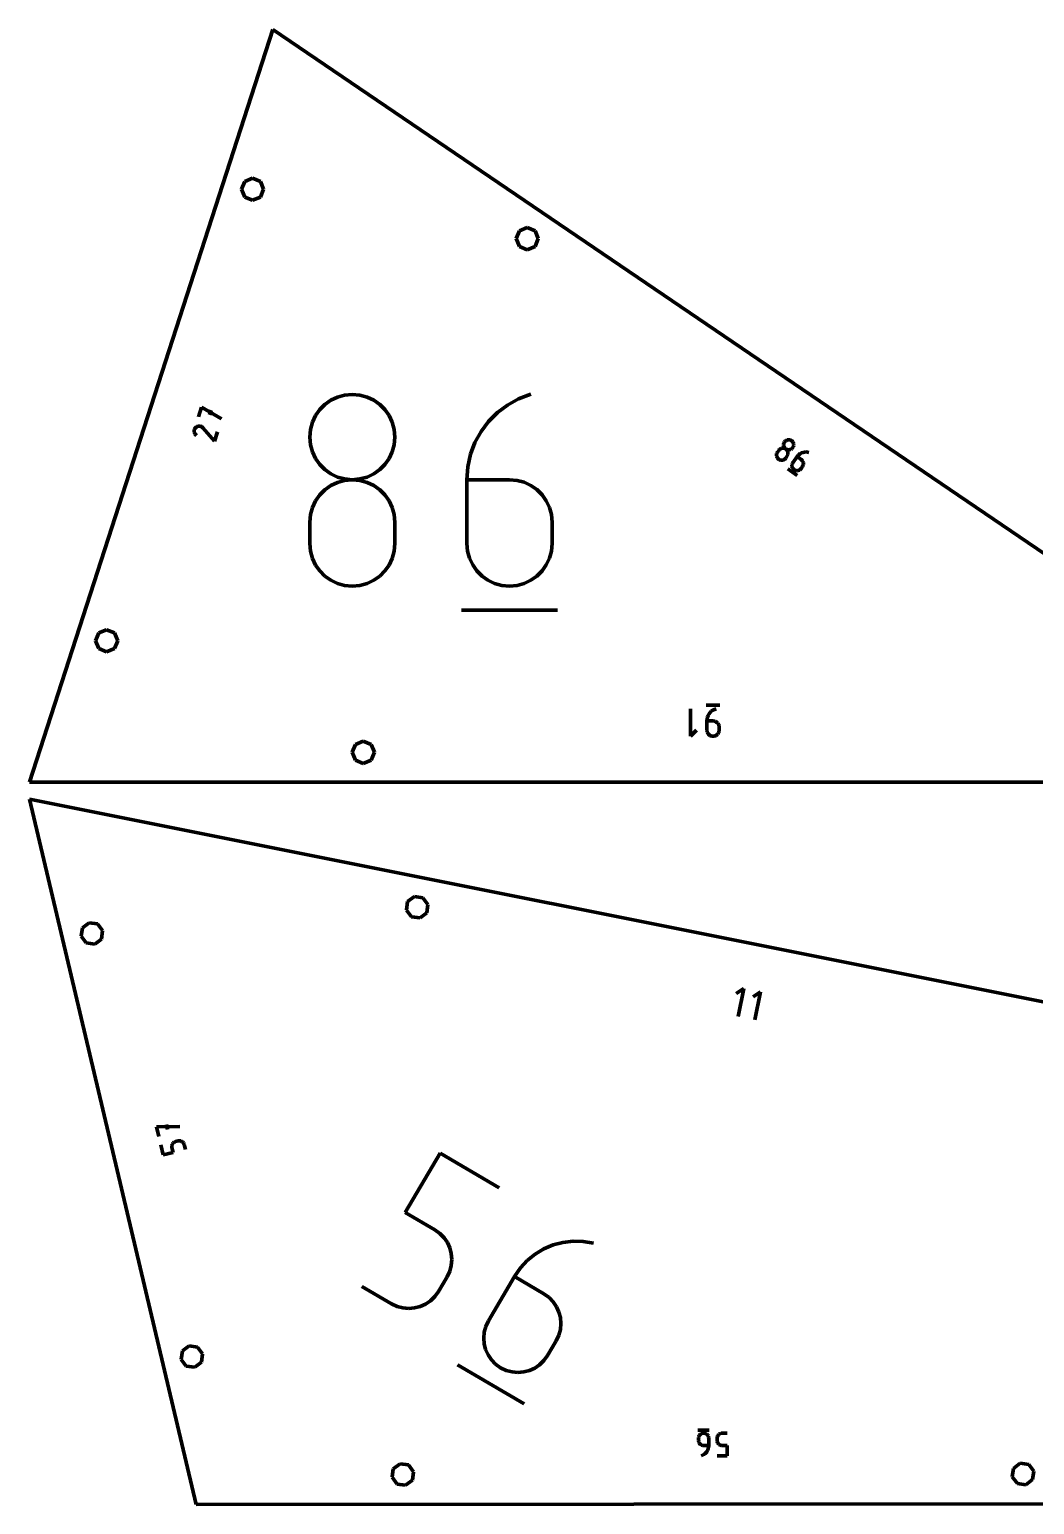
# Model space of a CAD drawing. Header units: inches. Extents: x -100 to 100, y -100 to -26.
# Drawn here: x -99.94 to -92.58, y -54.62 to -43.82 of the extents above; entities that cross this region are included whole.
import ezdxf

# ---------------------------------------------------------------- set-up
doc = ezdxf.new("R2010")
doc.units = ezdxf.units.IN
doc.header["$MEASUREMENT"] = 0
for name, color, linetype, lineweight in [('annotation', 7, 'Continuous', 0), ('boundary', 7, 'Continuous', 0), ('hole', 7, 'Continuous', 0)]:
    doc.layers.add(name, color=color, linetype=linetype, lineweight=lineweight)

msp = doc.modelspace()

# ---------------------------------------------------------------- linework, layer by layer
at = {"layer": 'annotation', "color": 1, "lineweight": 70}
for p, q in [((-97.775254, -46.563283), (-97.812867, -46.600867)), ((-97.731712, -46.532498), (-97.775254, -46.563283)), ((-97.683129, -46.509404), (-97.731712, -46.532498)), ((-97.630391, -46.494892), (-97.683129, -46.509404)), ((-97.574384, -46.489857), (-97.630391, -46.494892)), ((-97.518378, -46.494892), (-97.574384, -46.489857)), ((-97.574384, -46.489857), (-97.574384, -46.489857)), ((-97.46564, -46.509404), (-97.518378, -46.494892)), ((-97.417057, -46.532498), (-97.46564, -46.509404)), ((-97.373515, -46.563283), (-97.417057, -46.532498)), ((-97.335902, -46.600867), (-97.373515, -46.563283)), ((-96.356543, -46.521643), (-96.438539, -46.566785)), ((-96.267186, -46.488139), (-96.356543, -46.521643)), ((-96.267186, -46.488139), (-96.267186, -46.488139)), ((-98.677657, -46.5819), (-98.700364, -46.652207)), ((-98.530907, -46.668112), (-98.677657, -46.5819)), ((-98.607252, -46.60464), (-98.618604, -46.639788)), ((-97.843665, -46.644356), (-97.866761, -46.692859)), ((-97.812867, -46.600867), (-97.843665, -46.644356)), ((-97.305104, -46.644356), (-97.335902, -46.600867)), ((-97.282007, -46.692859), (-97.305104, -46.644356)), ((-96.512334, -46.622434), (-96.577085, -46.68746)), ((-96.438539, -46.566785), (-96.512334, -46.622434)), ((-98.732276, -46.752922), (-98.732592, -46.759204)), ((-98.732592, -46.759204), (-98.731841, -46.765467)), ((-98.7309, -46.746764), (-98.732276, -46.752922)), ((-98.731841, -46.765467), (-98.730012, -46.771565)), ((-98.728473, -46.740876), (-98.7309, -46.746764)), ((-98.730012, -46.771565), (-98.727099, -46.777353)), ((-98.725004, -46.735402), (-98.728473, -46.740876)), ((-98.727099, -46.777353), (-98.723093, -46.782687)), ((-98.7205, -46.730487), (-98.725004, -46.735402)), ((-98.71517, -46.726512), (-98.7205, -46.730487)), ((-98.7205, -46.730487), (-98.7205, -46.730487)), ((-98.709381, -46.723618), (-98.71517, -46.726512)), ((-98.70328, -46.721801), (-98.709381, -46.723618)), ((-98.697013, -46.721057), (-98.70328, -46.721801)), ((-98.690728, -46.721378), (-98.697013, -46.721057)), ((-98.684572, -46.722762), (-98.690728, -46.721378)), ((-98.678692, -46.725201), (-98.684572, -46.722762)), ((-98.673235, -46.728692), (-98.678692, -46.725201)), ((-98.668348, -46.733229), (-98.673235, -46.728692)), ((-98.668244, -46.733335), (-98.668348, -46.733229)), ((-98.668348, -46.733229), (-98.668348, -46.733229)), ((-98.668146, -46.733439), (-98.668244, -46.733335)), ((-98.668054, -46.733541), (-98.668146, -46.733439)), ((-98.667967, -46.733643), (-98.668054, -46.733541)), ((-98.667885, -46.733744), (-98.667967, -46.733643)), ((-98.667807, -46.733846), (-98.667885, -46.733744)), ((-98.667732, -46.73395), (-98.667807, -46.733846)), ((-98.667659, -46.734055), (-98.667732, -46.73395)), ((-98.667588, -46.734164), (-98.667659, -46.734055)), ((-98.584091, -46.832783), (-98.667588, -46.734164)), ((-98.667588, -46.734164), (-98.667588, -46.734164)), ((-98.561412, -46.762566), (-98.584091, -46.832783)), ((-97.88127, -46.745483), (-97.886303, -46.801335)), ((-97.866761, -46.692859), (-97.88127, -46.745483)), ((-97.267499, -46.745483), (-97.282007, -46.692859)), ((-97.262466, -46.801335), (-97.267499, -46.745483)), ((-96.63195, -46.760731), (-96.676089, -46.841116)), ((-96.577085, -46.68746), (-96.63195, -46.760731)), ((-98.723093, -46.782687), (-98.715738, -46.790154)), ((-97.886303, -46.801335), (-97.886303, -46.801335)), ((-97.886303, -46.801335), (-97.881267, -46.857449)), ((-97.881267, -46.857449), (-97.866751, -46.910277)), ((-97.282017, -46.910277), (-97.267502, -46.857449)), ((-97.267502, -46.857449), (-97.262466, -46.801335)), ((-97.262466, -46.801335), (-97.262466, -46.801335)), ((-96.676089, -46.841116), (-96.708658, -46.927485)), ((-94.437285, -46.886045), (-94.442782, -46.889268)), ((-94.43137, -46.883829), (-94.437285, -46.886045)), ((-94.425183, -46.882647), (-94.43137, -46.883829)), ((-94.418871, -46.882528), (-94.425183, -46.882647)), ((-94.412578, -46.8835), (-94.418871, -46.882528)), ((-94.415709, -46.849458), (-94.416686, -46.855758)), ((-94.416686, -46.855758), (-94.416572, -46.862075)), ((-94.416572, -46.862075), (-94.415397, -46.868264)), ((-94.413613, -46.843322), (-94.415709, -46.849458)), ((-94.415397, -46.868264), (-94.413187, -46.874179)), ((-94.410372, -46.837496), (-94.413613, -46.843322)), ((-94.413187, -46.874179), (-94.409972, -46.879674)), ((-94.406451, -46.885589), (-94.412578, -46.8835)), ((-94.406162, -46.832365), (-94.410372, -46.837496)), ((-94.410372, -46.837496), (-94.410372, -46.837496)), ((-94.409972, -46.879674), (-94.405778, -46.884604)), ((-94.400634, -46.888823), (-94.406451, -46.885589)), ((-94.40124, -46.82818), (-94.406162, -46.832365)), ((-94.405778, -46.884604), (-94.400634, -46.888823)), ((-94.395752, -46.824971), (-94.40124, -46.82818)), ((-94.389844, -46.822764), (-94.395752, -46.824971)), ((-94.383661, -46.82159), (-94.389844, -46.822764)), ((-94.377351, -46.821475), (-94.383661, -46.82159)), ((-94.37106, -46.822448), (-94.377351, -46.821475)), ((-94.364933, -46.824537), (-94.37106, -46.822448)), ((-94.359117, -46.827772), (-94.364933, -46.824537)), ((-94.363984, -46.891597), (-94.358485, -46.888373)), ((-94.353971, -46.831992), (-94.359117, -46.827772)), ((-94.359117, -46.827772), (-94.359117, -46.827772)), ((-94.358485, -46.888373), (-94.353548, -46.88417)), ((-94.349776, -46.836922), (-94.353971, -46.831992)), ((-94.353548, -46.88417), (-94.349321, -46.879013)), ((-94.346558, -46.842415), (-94.349776, -46.836922)), ((-94.349321, -46.879013), (-94.346096, -46.873212)), ((-94.349321, -46.879013), (-94.349321, -46.879013)), ((-94.344346, -46.848326), (-94.346558, -46.842415)), ((-94.346096, -46.873212), (-94.344014, -46.867097)), ((-94.343166, -46.854507), (-94.344346, -46.848326)), ((-94.344014, -46.867097), (-94.343046, -46.860813)), ((-94.343046, -46.860813), (-94.343166, -46.854507)), ((-97.866751, -46.910277), (-97.843645, -46.958933)), ((-97.843645, -46.958933), (-97.812838, -47.002533)), ((-97.335931, -47.002533), (-97.305123, -46.958933)), ((-97.305123, -46.958933), (-97.282017, -46.910277)), ((-96.708658, -46.927485), (-96.728817, -47.018707)), ((-94.467613, -46.925783), (-94.468582, -46.932071)), ((-94.468582, -46.932071), (-94.468459, -46.938374)), ((-94.468459, -46.938374), (-94.467274, -46.944549)), ((-94.465523, -46.919655), (-94.467613, -46.925783)), ((-94.467274, -46.944549), (-94.465055, -46.95045)), ((-94.462283, -46.913831), (-94.465523, -46.919655)), ((-94.465055, -46.95045), (-94.461832, -46.955934)), ((-94.451942, -46.898624), (-94.462283, -46.913831)), ((-94.462283, -46.913831), (-94.462283, -46.913831)), ((-94.461832, -46.955934), (-94.457633, -46.960856)), ((-94.457633, -46.960856), (-94.452487, -46.965072)), ((-94.452487, -46.965072), (-94.452487, -46.965072)), ((-94.452487, -46.965072), (-94.446675, -46.968308)), ((-94.447717, -46.89347), (-94.451942, -46.898624)), ((-94.442782, -46.889268), (-94.447717, -46.89347)), ((-94.446675, -46.968308), (-94.440554, -46.970404)), ((-94.440554, -46.970404), (-94.43427, -46.971386)), ((-94.43427, -46.971386), (-94.427966, -46.97128)), ((-94.427966, -46.97128), (-94.421787, -46.970113)), ((-94.421787, -46.970113), (-94.41588, -46.96791)), ((-94.41588, -46.96791), (-94.410389, -46.964698)), ((-94.410389, -46.964698), (-94.405458, -46.960502)), ((-94.405458, -46.960502), (-94.401232, -46.955348)), ((-94.401232, -46.955348), (-94.390891, -46.940142)), ((-94.395488, -46.893043), (-94.400634, -46.888823)), ((-94.400634, -46.888823), (-94.400634, -46.888823)), ((-94.400634, -46.888823), (-94.400634, -46.888823)), ((-94.400634, -46.888823), (-94.39482, -46.892056)), ((-94.391293, -46.897973), (-94.395488, -46.893043)), ((-94.39482, -46.892056), (-94.388694, -46.894144)), ((-94.388076, -46.903467), (-94.391293, -46.897973)), ((-94.390891, -46.940142), (-94.387649, -46.934315)), ((-94.390891, -46.940142), (-94.390891, -46.940142)), ((-94.388694, -46.894144), (-94.382402, -46.895115)), ((-94.385866, -46.909381), (-94.388076, -46.903467)), ((-94.387649, -46.934315), (-94.385554, -46.928181)), ((-94.38469, -46.915568), (-94.385866, -46.909381)), ((-94.385554, -46.928181), (-94.384577, -46.921883)), ((-94.384577, -46.921883), (-94.38469, -46.915568)), ((-94.382402, -46.895115), (-94.376088, -46.894995)), ((-94.376088, -46.894995), (-94.3699, -46.893814)), ((-94.3699, -46.893814), (-94.363984, -46.891597)), ((-94.352869, -46.996149), (-94.354964, -47.002284)), ((-94.349628, -46.990322), (-94.352869, -46.996149)), ((-94.318557, -46.944633), (-94.349628, -46.990322)), ((-94.349628, -46.990322), (-94.349628, -46.990322)), ((-94.311562, -46.935801), (-94.318557, -46.944633)), ((-94.288031, -46.965392), (-94.318557, -46.944633)), ((-94.303519, -46.928216), (-94.311562, -46.935801)), ((-94.294583, -46.921931), (-94.303519, -46.928216)), ((-94.284914, -46.917001), (-94.294583, -46.921931)), ((-94.282875, -46.969615), (-94.288031, -46.965392)), ((-94.274668, -46.913482), (-94.284914, -46.917001)), ((-94.27867, -46.974541), (-94.282875, -46.969615)), ((-94.275444, -46.980026), (-94.27867, -46.974541)), ((-94.273227, -46.985927), (-94.275444, -46.980026)), ((-94.264004, -46.911428), (-94.274668, -46.913482)), ((-94.272045, -46.992099), (-94.273227, -46.985927)), ((-94.271927, -46.9984), (-94.272045, -46.992099)), ((-94.253079, -46.910893), (-94.264004, -46.911428)), ((-94.24205, -46.911932), (-94.253079, -46.910893)), ((-94.231075, -46.9146), (-94.24205, -46.911932)), ((-94.231075, -46.9146), (-94.231075, -46.9146)), ((-97.812838, -47.002533), (-97.775217, -47.04019)), ((-97.775217, -47.04019), (-97.731673, -47.07102)), ((-97.731673, -47.07102), (-97.683093, -47.094137)), ((-97.683093, -47.094137), (-97.630368, -47.108657)), ((-97.518401, -47.108657), (-97.465675, -47.094137)), ((-97.465675, -47.094137), (-97.417096, -47.07102)), ((-97.417096, -47.07102), (-97.373551, -47.04019)), ((-97.373551, -47.04019), (-97.335931, -47.002533)), ((-96.728817, -47.018707), (-96.735724, -47.11365)), ((-94.385918, -47.035465), (-94.317186, -47.082206)), ((-94.354964, -47.002284), (-94.35594, -47.008582)), ((-94.35594, -47.008582), (-94.355826, -47.014898)), ((-94.355826, -47.014898), (-94.354649, -47.021085)), ((-94.354649, -47.021085), (-94.352439, -47.026999)), ((-94.352439, -47.026999), (-94.349222, -47.032493)), ((-94.349222, -47.032493), (-94.345028, -47.037422)), ((-94.345028, -47.037422), (-94.339884, -47.041641)), ((-94.339884, -47.041641), (-94.339884, -47.041641)), ((-94.339884, -47.041641), (-94.334059, -47.044882)), ((-94.334059, -47.044882), (-94.327927, -47.046975)), ((-94.327927, -47.046975), (-94.321634, -47.047948)), ((-94.321634, -47.047948), (-94.315323, -47.047829)), ((-94.315323, -47.047829), (-94.30914, -47.046646)), ((-94.30914, -47.046646), (-94.303229, -47.044428)), ((-94.303229, -47.044428), (-94.297735, -47.041202)), ((-94.297735, -47.041202), (-94.292802, -47.036997)), ((-94.292802, -47.036997), (-94.288577, -47.03184)), ((-94.288577, -47.03184), (-94.278235, -47.016633)), ((-94.278235, -47.016633), (-94.274994, -47.01081)), ((-94.278235, -47.016633), (-94.278235, -47.016633)), ((-94.274994, -47.01081), (-94.272901, -47.004684)), ((-94.272901, -47.004684), (-94.271927, -46.9984)), ((-97.775254, -47.187189), (-97.812867, -47.224839)), ((-97.731712, -47.156364), (-97.775254, -47.187189)), ((-97.683129, -47.133249), (-97.731712, -47.156364)), ((-97.630391, -47.11873), (-97.683129, -47.133249)), ((-97.574384, -47.113694), (-97.630391, -47.11873)), ((-97.630368, -47.108657), (-97.574384, -47.113694)), ((-97.574384, -47.113694), (-97.518401, -47.108657)), ((-97.518378, -47.118727), (-97.574384, -47.113694)), ((-97.574384, -47.113694), (-97.574384, -47.113694)), ((-97.574384, -47.113694), (-97.574384, -47.113694)), ((-97.46564, -47.133239), (-97.518378, -47.118727)), ((-97.417057, -47.156344), (-97.46564, -47.133239)), ((-97.373515, -47.18716), (-97.417057, -47.156344)), ((-97.335902, -47.224803), (-97.373515, -47.18716)), ((-96.735724, -47.11365), (-96.735724, -47.580514)), ((-96.423806, -47.11365), (-96.735724, -47.11365)), ((-96.367707, -47.118656), (-96.423806, -47.11365)), ((-96.314919, -47.133095), (-96.367707, -47.118656)), ((-96.266321, -47.156095), (-96.314919, -47.133095)), ((-96.222792, -47.186786), (-96.266321, -47.156095)), ((-96.185207, -47.224297), (-96.222792, -47.186786)), ((-97.866761, -47.317069), (-97.88127, -47.369876)), ((-97.843665, -47.268428), (-97.866761, -47.317069)), ((-97.812867, -47.224839), (-97.843665, -47.268428)), ((-97.305104, -47.268389), (-97.335902, -47.224803)), ((-97.282007, -47.317033), (-97.305104, -47.268389)), ((-97.267499, -47.369853), (-97.282007, -47.317033)), ((-96.154447, -47.267757), (-96.185207, -47.224297)), ((-96.131388, -47.316296), (-96.154447, -47.267757)), ((-96.116909, -47.369043), (-96.131388, -47.316296)), ((-97.88127, -47.369876), (-97.886303, -47.425964)), ((-97.886303, -47.425964), (-97.886303, -47.581351)), ((-97.262466, -47.425964), (-97.267499, -47.369853)), ((-97.262466, -47.581351), (-97.262466, -47.425964)), ((-97.262466, -47.425964), (-97.262466, -47.425964)), ((-96.111888, -47.425127), (-96.116909, -47.369043)), ((-96.111888, -47.580514), (-96.111888, -47.425127)), ((-96.111888, -47.425127), (-96.111888, -47.425127)), ((-97.886303, -47.581351), (-97.886303, -47.581351)), ((-97.886303, -47.581351), (-97.881267, -47.637435)), ((-97.881267, -47.637435), (-97.866751, -47.690182)), ((-97.282017, -47.690182), (-97.267502, -47.637435)), ((-97.267502, -47.637435), (-97.262466, -47.581351)), ((-96.735724, -47.580514), (-96.735724, -47.580514)), ((-96.735724, -47.580514), (-96.730688, -47.636625)), ((-96.730688, -47.636625), (-96.716173, -47.689445)), ((-96.131388, -47.689445), (-96.116909, -47.636625)), ((-96.116909, -47.636625), (-96.111888, -47.580514)), ((-97.866751, -47.690182), (-97.843645, -47.738721)), ((-97.843645, -47.738721), (-97.812838, -47.782181)), ((-97.335931, -47.782181), (-97.305123, -47.738721)), ((-97.305123, -47.738721), (-97.282017, -47.690182)), ((-96.716173, -47.689445), (-96.693067, -47.73809)), ((-96.693067, -47.73809), (-96.662259, -47.781675)), ((-96.185207, -47.781675), (-96.154447, -47.73809)), ((-96.154447, -47.73809), (-96.131388, -47.689445)), ((-97.812838, -47.782181), (-97.775217, -47.819692)), ((-97.775217, -47.819692), (-97.731673, -47.850383)), ((-97.731673, -47.850383), (-97.683093, -47.873384)), ((-97.465675, -47.873384), (-97.417096, -47.850383)), ((-97.417096, -47.850383), (-97.373551, -47.819692)), ((-97.373551, -47.819692), (-97.335931, -47.782181)), ((-96.662259, -47.781675), (-96.624639, -47.819318)), ((-96.624639, -47.819318), (-96.581094, -47.850134)), ((-96.581094, -47.850134), (-96.532515, -47.87324)), ((-96.314919, -47.87324), (-96.266321, -47.850134)), ((-96.266321, -47.850134), (-96.222792, -47.819318)), ((-96.222792, -47.819318), (-96.185207, -47.781675)), ((-97.683093, -47.873384), (-97.630368, -47.887822)), ((-97.630368, -47.887822), (-97.574384, -47.892829)), ((-97.574384, -47.892829), (-97.518401, -47.887822)), ((-97.574384, -47.892829), (-97.574384, -47.892829)), ((-97.518401, -47.887822), (-97.465675, -47.873384)), ((-96.532515, -47.87324), (-96.479789, -47.887751)), ((-96.479789, -47.887751), (-96.423806, -47.892785)), ((-96.423806, -47.892785), (-96.367707, -47.887751)), ((-96.423806, -47.892785), (-96.423806, -47.892785)), ((-96.367707, -47.887751), (-96.314919, -47.87324)), ((-96.774791, -48.068365), (-96.072468, -48.068365)), ((-95.098692, -48.79109), (-95.098692, -48.992735)), ((-94.883078, -48.765885), (-94.9839, -48.765885)), ((-94.963338, -48.830087), (-94.96967, -48.841606)), ((-94.955468, -48.819589), (-94.963338, -48.830087)), ((-94.946182, -48.810276), (-94.955468, -48.819589)), ((-94.935602, -48.802312), (-94.946182, -48.810276)), ((-94.923848, -48.795862), (-94.935602, -48.802312)), ((-94.911043, -48.79109), (-94.923848, -48.795862)), ((-94.911043, -48.79109), (-94.911043, -48.79109)), ((-94.977237, -48.86705), (-94.978228, -48.880645)), ((-94.978228, -48.880645), (-94.978228, -48.947894)), ((-94.933451, -48.880645), (-94.978228, -48.880645)), ((-94.974344, -48.853982), (-94.977237, -48.86705)), ((-94.96967, -48.841606), (-94.974344, -48.853982)), ((-94.925414, -48.881368), (-94.933451, -48.880645)), ((-94.917845, -48.883451), (-94.925414, -48.881368)), ((-94.910871, -48.886768), (-94.917845, -48.883451)), ((-94.90462, -48.891192), (-94.910871, -48.886768)), ((-94.89922, -48.896596), (-94.90462, -48.891192)), ((-94.894797, -48.902853), (-94.89922, -48.896596)), ((-94.89148, -48.909836), (-94.894797, -48.902853)), ((-94.889396, -48.917418), (-94.89148, -48.909836)), ((-94.888673, -48.925474), (-94.889396, -48.917418)), ((-94.888673, -48.947894), (-94.888673, -48.925474)), ((-94.888673, -48.925474), (-94.888673, -48.925474)), ((-95.098692, -48.992735), (-95.053864, -48.947894)), ((-94.978228, -48.947894), (-94.978228, -48.947894)), ((-94.978228, -48.947894), (-94.977508, -48.955949)), ((-94.977508, -48.955949), (-94.975429, -48.963533)), ((-94.975429, -48.963533), (-94.972119, -48.970518)), ((-94.972119, -48.970518), (-94.967703, -48.976777)), ((-94.967703, -48.976777), (-94.962307, -48.982183)), ((-94.962307, -48.982183), (-94.956059, -48.986609)), ((-94.956059, -48.986609), (-94.949082, -48.989927)), ((-94.949082, -48.989927), (-94.941504, -48.992012)), ((-94.941504, -48.992012), (-94.933451, -48.992735)), ((-94.933451, -48.992735), (-94.925414, -48.992012)), ((-94.933451, -48.992735), (-94.933451, -48.992735)), ((-94.925414, -48.992012), (-94.917845, -48.989927)), ((-94.917845, -48.989927), (-94.910871, -48.986609)), ((-94.910871, -48.986609), (-94.90462, -48.982183)), ((-94.90462, -48.982183), (-94.89922, -48.976777)), ((-94.89922, -48.976777), (-94.894797, -48.970518)), ((-94.894797, -48.970518), (-94.89148, -48.963533)), ((-94.89148, -48.963533), (-94.889396, -48.955949)), ((-94.889396, -48.955949), (-94.888673, -48.947894)), ((-94.708616, -50.839525), (-94.763555, -50.876158)), ((-94.749809, -51.045445), (-94.708616, -50.839525)), ((-94.585617, -50.86413), (-94.640556, -50.900764)), ((-94.626811, -51.07005), (-94.585617, -50.86413)), ((-98.836509, -51.851382), (-99.006715, -51.853623)), ((-99.006715, -51.853623), (-98.989731, -51.925536)), ((-98.9347, -51.836615), (-98.92621, -51.872567)), ((-98.879534, -51.965906), (-98.884494, -51.969885)), ((-98.873856, -51.962802), (-98.879534, -51.965906)), ((-98.867536, -51.960698), (-98.873856, -51.962802)), ((-98.849646, -51.956473), (-98.867536, -51.960698)), ((-98.867536, -51.960698), (-98.867536, -51.960698)), ((-98.843049, -51.955527), (-98.849646, -51.956473)), ((-98.836574, -51.955762), (-98.843049, -51.955527)), ((-98.830345, -51.957099), (-98.836574, -51.955762)), ((-98.824489, -51.959461), (-98.830345, -51.957099)), ((-98.819133, -51.962769), (-98.824489, -51.959461)), ((-98.814401, -51.966944), (-98.819133, -51.962769)), ((-98.958448, -52.057996), (-98.97541, -51.986174)), ((-98.886434, -52.040988), (-98.958448, -52.057996)), ((-98.895633, -51.992029), (-98.895861, -51.998493)), ((-98.895861, -51.998493), (-98.894915, -52.005077)), ((-98.894306, -51.98581), (-98.895633, -51.992029)), ((-98.894915, -52.005077), (-98.886434, -52.040988)), ((-98.891957, -51.979963), (-98.894306, -51.98581)), ((-98.888661, -51.974613), (-98.891957, -51.979963)), ((-98.884494, -51.969885), (-98.888661, -51.974613)), ((-98.81042, -51.971909), (-98.814401, -51.966944)), ((-98.807316, -51.977584), (-98.81042, -51.971909)), ((-98.805214, -51.983893), (-98.807316, -51.977584)), ((-98.796733, -52.019804), (-98.805214, -51.983893)), ((-98.805214, -51.983893), (-98.805214, -51.983893)), ((-97.186485, -52.481223), (-96.931462, -52.04693)), ((-96.931462, -52.04693), (-96.498332, -52.301271)), ((-96.969919, -52.608393), (-97.186485, -52.481223)), ((-96.933075, -52.634703), (-96.969919, -52.608393)), ((-96.902346, -52.666229), (-96.933075, -52.634703)), ((-96.877992, -52.702006), (-96.902346, -52.666229)), ((-96.860274, -52.741066), (-96.877992, -52.702006)), ((-96.103734, -52.719091), (-96.171701, -52.747594)), ((-96.032267, -52.700343), (-96.103734, -52.719091)), ((-95.958343, -52.691792), (-96.032267, -52.700343)), ((-95.883008, -52.69388), (-95.958343, -52.691792)), ((-95.807308, -52.707049), (-95.883008, -52.69388)), ((-95.807308, -52.707049), (-95.807308, -52.707049)), ((-96.849452, -52.782445), (-96.860274, -52.741066)), ((-96.849542, -52.868294), (-96.845788, -52.825176)), ((-96.845788, -52.825176), (-96.849452, -52.782445)), ((-96.235119, -52.785411), (-96.292945, -52.832098)), ((-96.171701, -52.747594), (-96.235119, -52.785411)), ((-96.880345, -52.951822), (-96.860974, -52.910831)), ((-96.860974, -52.910831), (-96.849542, -52.868294)), ((-96.344133, -52.887214), (-96.387637, -52.950317)), ((-96.292945, -52.832098), (-96.344133, -52.887214)), ((-97.50414, -53.022177), (-97.287575, -53.149347)), ((-96.943696, -53.059707), (-96.880345, -52.951822)), ((-96.880345, -52.951822), (-96.880345, -52.951822)), ((-96.387637, -52.950317), (-96.577979, -53.274462)), ((-96.171072, -53.077487), (-96.387637, -52.950317)), ((-97.287575, -53.149347), (-97.287575, -53.149347)), ((-97.287575, -53.149347), (-97.246654, -53.168677)), ((-97.076717, -53.169422), (-97.037558, -53.151721)), ((-97.037558, -53.151721), (-97.001683, -53.127367)), ((-97.001683, -53.127367), (-96.97007, -53.096612)), ((-96.97007, -53.096612), (-96.943696, -53.059707)), ((-96.134163, -53.103835), (-96.171072, -53.077487)), ((-96.103399, -53.135381), (-96.134163, -53.103835)), ((-96.079035, -53.171164), (-96.103399, -53.135381)), ((-97.246654, -53.168677), (-97.20413, -53.180098)), ((-97.20413, -53.180098), (-97.160981, -53.183862)), ((-97.160981, -53.183862), (-97.118184, -53.180219)), ((-97.118184, -53.180219), (-97.076717, -53.169422)), ((-96.061325, -53.21022), (-96.079035, -53.171164)), ((-96.050524, -53.251587), (-96.061325, -53.21022)), ((-96.046886, -53.294303), (-96.050524, -53.251587)), ((-96.608816, -53.358064), (-96.612606, -53.401258)), ((-96.597359, -53.315473), (-96.608816, -53.358064)), ((-96.577979, -53.274462), (-96.597359, -53.315473)), ((-96.577979, -53.274462), (-96.577979, -53.274462)), ((-96.062118, -53.37993), (-96.050666, -53.337405)), ((-96.050666, -53.337405), (-96.046886, -53.294303)), ((-96.612606, -53.401258), (-96.608986, -53.44408)), ((-96.608986, -53.44408), (-96.598213, -53.485553)), ((-96.144849, -53.528802), (-96.081497, -53.420917)), ((-96.081497, -53.420917), (-96.062118, -53.37993)), ((-96.081497, -53.420917), (-96.081497, -53.420917)), ((-96.598213, -53.485553), (-96.580544, -53.524702)), ((-96.580544, -53.524702), (-96.556236, -53.56055)), ((-96.556236, -53.56055), (-96.525545, -53.592122)), ((-96.2028, -53.596482), (-96.171212, -53.565713)), ((-96.171212, -53.565713), (-96.144849, -53.528802)), ((-96.804002, -53.59725), (-96.316378, -53.883589)), ((-96.525545, -53.592122), (-96.488728, -53.618441)), ((-96.488728, -53.618441), (-96.488728, -53.618441)), ((-96.488728, -53.618441), (-96.447726, -53.637818)), ((-96.447726, -53.637818), (-96.405159, -53.649265)), ((-96.405159, -53.649265), (-96.361997, -53.653036)), ((-96.361997, -53.653036), (-96.319211, -53.649388)), ((-96.319211, -53.649388), (-96.277769, -53.638575)), ((-96.277769, -53.638575), (-96.238642, -53.620855)), ((-96.238642, -53.620855), (-96.2028, -53.596482)), ((-94.960707, -54.075929), (-95.043826, -54.07599)), ((-95.03682, -54.120829), (-95.038529, -54.127082)), ((-95.034096, -54.11507), (-95.03682, -54.120829)), ((-95.030459, -54.109909), (-95.034096, -54.11507)), ((-95.026014, -54.105451), (-95.030459, -54.109909)), ((-95.020865, -54.1018), (-95.026014, -54.105451)), ((-95.015116, -54.099062), (-95.020865, -54.1018)), ((-95.00887, -54.097339), (-95.015116, -54.099062)), ((-95.002231, -54.096739), (-95.00887, -54.097339)), ((-94.995605, -54.09733), (-95.002231, -54.096739)), ((-95.002231, -54.096739), (-95.002231, -54.096739)), ((-94.989363, -54.099043), (-94.995605, -54.09733)), ((-94.983612, -54.101773), (-94.989363, -54.099043)), ((-94.978456, -54.105416), (-94.983612, -54.101773)), ((-94.974, -54.109868), (-94.978456, -54.105416)), ((-94.970351, -54.115024), (-94.974, -54.109868)), ((-94.967612, -54.120779), (-94.970351, -54.115024)), ((-94.965889, -54.127028), (-94.967612, -54.120779)), ((-94.900645, -54.120729), (-94.902358, -54.126982)), ((-94.897914, -54.11497), (-94.900645, -54.120729)), ((-94.894272, -54.109809), (-94.897914, -54.11497)), ((-94.889823, -54.105351), (-94.894272, -54.109809)), ((-94.884672, -54.1017), (-94.889823, -54.105351)), ((-94.878925, -54.098962), (-94.884672, -54.1017)), ((-94.872686, -54.09724), (-94.878925, -54.098962)), ((-94.866061, -54.096639), (-94.872686, -54.09724)), ((-94.829146, -54.096612), (-94.866061, -54.096639)), ((-94.866061, -54.096639), (-94.866061, -54.096639)), ((-95.038529, -54.127082), (-95.039119, -54.133723)), ((-95.039119, -54.133723), (-95.039105, -54.152113)), ((-95.039105, -54.152113), (-95.039105, -54.152113)), ((-95.039105, -54.152113), (-95.038506, -54.15875)), ((-95.038506, -54.15875), (-95.036788, -54.164991)), ((-95.036788, -54.164991), (-95.034055, -54.170734)), ((-95.034055, -54.170734), (-95.030411, -54.175874)), ((-95.030411, -54.175874), (-95.025959, -54.180311)), ((-95.025959, -54.180311), (-95.020805, -54.183939)), ((-95.020805, -54.183939), (-95.015051, -54.186657)), ((-95.015051, -54.186657), (-95.008803, -54.188361)), ((-95.008803, -54.188361), (-95.002163, -54.188949)), ((-95.002163, -54.188949), (-94.965248, -54.188922)), ((-94.983986, -54.239374), (-94.977499, -54.230698)), ((-94.977499, -54.230698), (-94.972282, -54.221181)), ((-94.972282, -54.221181), (-94.968435, -54.210956)), ((-94.968435, -54.210956), (-94.966057, -54.200159)), ((-94.966057, -54.200159), (-94.965248, -54.188922)), ((-94.965289, -54.133669), (-94.965889, -54.127028)), ((-94.965248, -54.188922), (-94.965289, -54.133669)), ((-94.965289, -54.133669), (-94.965289, -54.133669)), ((-94.902358, -54.126982), (-94.902949, -54.133623)), ((-94.902949, -54.133623), (-94.902936, -54.152013)), ((-94.902936, -54.152013), (-94.902936, -54.152013)), ((-94.902936, -54.152013), (-94.902335, -54.15865)), ((-94.902335, -54.15865), (-94.900614, -54.164891)), ((-94.900614, -54.164891), (-94.897876, -54.170634)), ((-94.897876, -54.170634), (-94.894227, -54.175774)), ((-94.894227, -54.175774), (-94.889773, -54.180211)), ((-94.889773, -54.180211), (-94.884617, -54.183839)), ((-94.884617, -54.183839), (-94.878865, -54.186557)), ((-94.878865, -54.186557), (-94.872622, -54.188261)), ((-94.872622, -54.188261), (-94.865994, -54.188849)), ((-94.865994, -54.188849), (-94.829078, -54.188822)), ((-94.829078, -54.188822), (-94.829024, -54.26285)), ((-95.020645, -54.262991), (-95.010072, -54.259018)), ((-95.020645, -54.262991), (-95.020645, -54.262991)), ((-95.010072, -54.259018), (-95.000372, -54.253668)), ((-95.000372, -54.253668), (-94.991643, -54.247076)), ((-94.991643, -54.247076), (-94.983986, -54.239374)), ((-94.829024, -54.26285), (-94.902854, -54.262904))]:
    msp.add_line(p, q, dxfattribs=at)
at = {"layer": 'boundary', "color": 5, "lineweight": 70}
for p, q in [((-98.156886, -43.81631), (-99.9375, -49.329412)), ((-90.049922, -49.329412), (-98.156886, -43.81631)), ((-99.9375, -49.329412), (-90.049922, -49.329412)), ((-89.272026, -51.588012), (-99.9375, -49.454412)), ((-99.9375, -49.454412), (-98.717532, -54.620083)), ((-98.717532, -54.620083), (-91.150038, -54.614533))]:
    msp.add_line(p, q, dxfattribs=at)
at = {"layer": 'hole', "color": 5, "lineweight": 70}
for p, q in [((-98.386027, -44.986163), (-98.36225, -44.92876)), ((-98.36225, -44.92876), (-98.304847, -44.904983)), ((-98.304847, -44.904983), (-98.247445, -44.92876)), ((-98.247445, -44.92876), (-98.223668, -44.986163)), ((-98.36225, -45.043565), (-98.386027, -44.986163)), ((-98.304847, -45.067342), (-98.36225, -45.043565)), ((-98.247445, -45.043565), (-98.304847, -45.067342)), ((-98.223668, -44.986163), (-98.247445, -45.043565)), ((-96.351091, -45.290506), (-96.293688, -45.266729)), ((-96.293688, -45.266729), (-96.236286, -45.290506)), ((-96.374868, -45.347909), (-96.351091, -45.290506)), ((-96.351091, -45.405311), (-96.374868, -45.347909)), ((-96.236286, -45.290506), (-96.212509, -45.347909)), ((-96.212509, -45.347909), (-96.236286, -45.405311)), ((-96.293688, -45.429088), (-96.351091, -45.405311)), ((-96.236286, -45.405311), (-96.293688, -45.429088)), ((-99.454395, -48.294024), (-99.430618, -48.236621)), ((-99.430618, -48.236621), (-99.373215, -48.212844)), ((-99.373215, -48.212844), (-99.315813, -48.236621)), ((-99.315813, -48.236621), (-99.292036, -48.294024)), ((-99.430618, -48.351426), (-99.454395, -48.294024)), ((-99.373215, -48.375203), (-99.430618, -48.351426)), ((-99.315813, -48.351426), (-99.373215, -48.375203)), ((-99.292036, -48.294024), (-99.315813, -48.351426)), ((-97.551114, -49.05326), (-97.493711, -49.029483)), ((-97.493711, -49.029483), (-97.436309, -49.05326)), ((-97.574891, -49.110662), (-97.551114, -49.05326)), ((-97.551114, -49.168065), (-97.574891, -49.110662)), ((-97.436309, -49.05326), (-97.412532, -49.110662)), ((-97.412532, -49.110662), (-97.436309, -49.168065)), ((-97.493711, -49.191842), (-97.551114, -49.168065)), ((-97.436309, -49.168065), (-97.493711, -49.191842)), ((-97.177668, -50.265743), (-97.169105, -50.204204)), ((-97.169105, -50.204204), (-97.119535, -50.166745)), ((-97.119535, -50.166745), (-97.057996, -50.175308)), ((-97.057996, -50.175308), (-97.020537, -50.224878)), ((-97.020537, -50.224878), (-97.0291, -50.286417)), ((-97.140209, -50.315313), (-97.177668, -50.265743)), ((-97.07867, -50.323876), (-97.140209, -50.315313)), ((-97.0291, -50.286417), (-97.07867, -50.323876)), ((-99.559179, -50.457701), (-99.550616, -50.396161)), ((-99.550616, -50.396161), (-99.501046, -50.358702)), ((-99.501046, -50.358702), (-99.439507, -50.367265)), ((-99.439507, -50.367265), (-99.402047, -50.416835)), ((-99.402047, -50.416835), (-99.41061, -50.478374)), ((-99.521719, -50.50727), (-99.559179, -50.457701)), ((-99.46018, -50.515834), (-99.521719, -50.50727)), ((-99.41061, -50.478374), (-99.46018, -50.515834)), ((-98.818635, -53.495564), (-98.769065, -53.458104)), ((-98.769065, -53.458104), (-98.707526, -53.466668)), ((-98.707526, -53.466668), (-98.670066, -53.516238)), ((-98.827198, -53.557103), (-98.818635, -53.495564)), ((-98.789739, -53.606673), (-98.827198, -53.557103)), ((-98.67863, -53.577777), (-98.7282, -53.615236)), ((-98.670066, -53.516238), (-98.67863, -53.577777)), ((-98.7282, -53.615236), (-98.789739, -53.606673)), ((-97.274196, -54.359117), (-97.224626, -54.321657)), ((-97.224626, -54.321657), (-97.163087, -54.330221)), ((-97.163087, -54.330221), (-97.125628, -54.379791)), ((-92.7337, -54.355786), (-92.68413, -54.318327)), ((-92.68413, -54.318327), (-92.622591, -54.32689)), ((-92.622591, -54.32689), (-92.585131, -54.37646)), ((-97.28276, -54.420656), (-97.274196, -54.359117)), ((-97.2453, -54.470226), (-97.28276, -54.420656)), ((-97.134191, -54.44133), (-97.183761, -54.478789)), ((-97.125628, -54.379791), (-97.134191, -54.44133)), ((-92.742263, -54.417325), (-92.7337, -54.355786)), ((-92.704803, -54.466895), (-92.742263, -54.417325)), ((-92.593694, -54.437999), (-92.643264, -54.475459)), ((-92.585131, -54.37646), (-92.593694, -54.437999)), ((-97.183761, -54.478789), (-97.2453, -54.470226)), ((-92.643264, -54.475459), (-92.704803, -54.466895))]:
    msp.add_line(p, q, dxfattribs=at)

doc.saveas('drawing.dxf')
